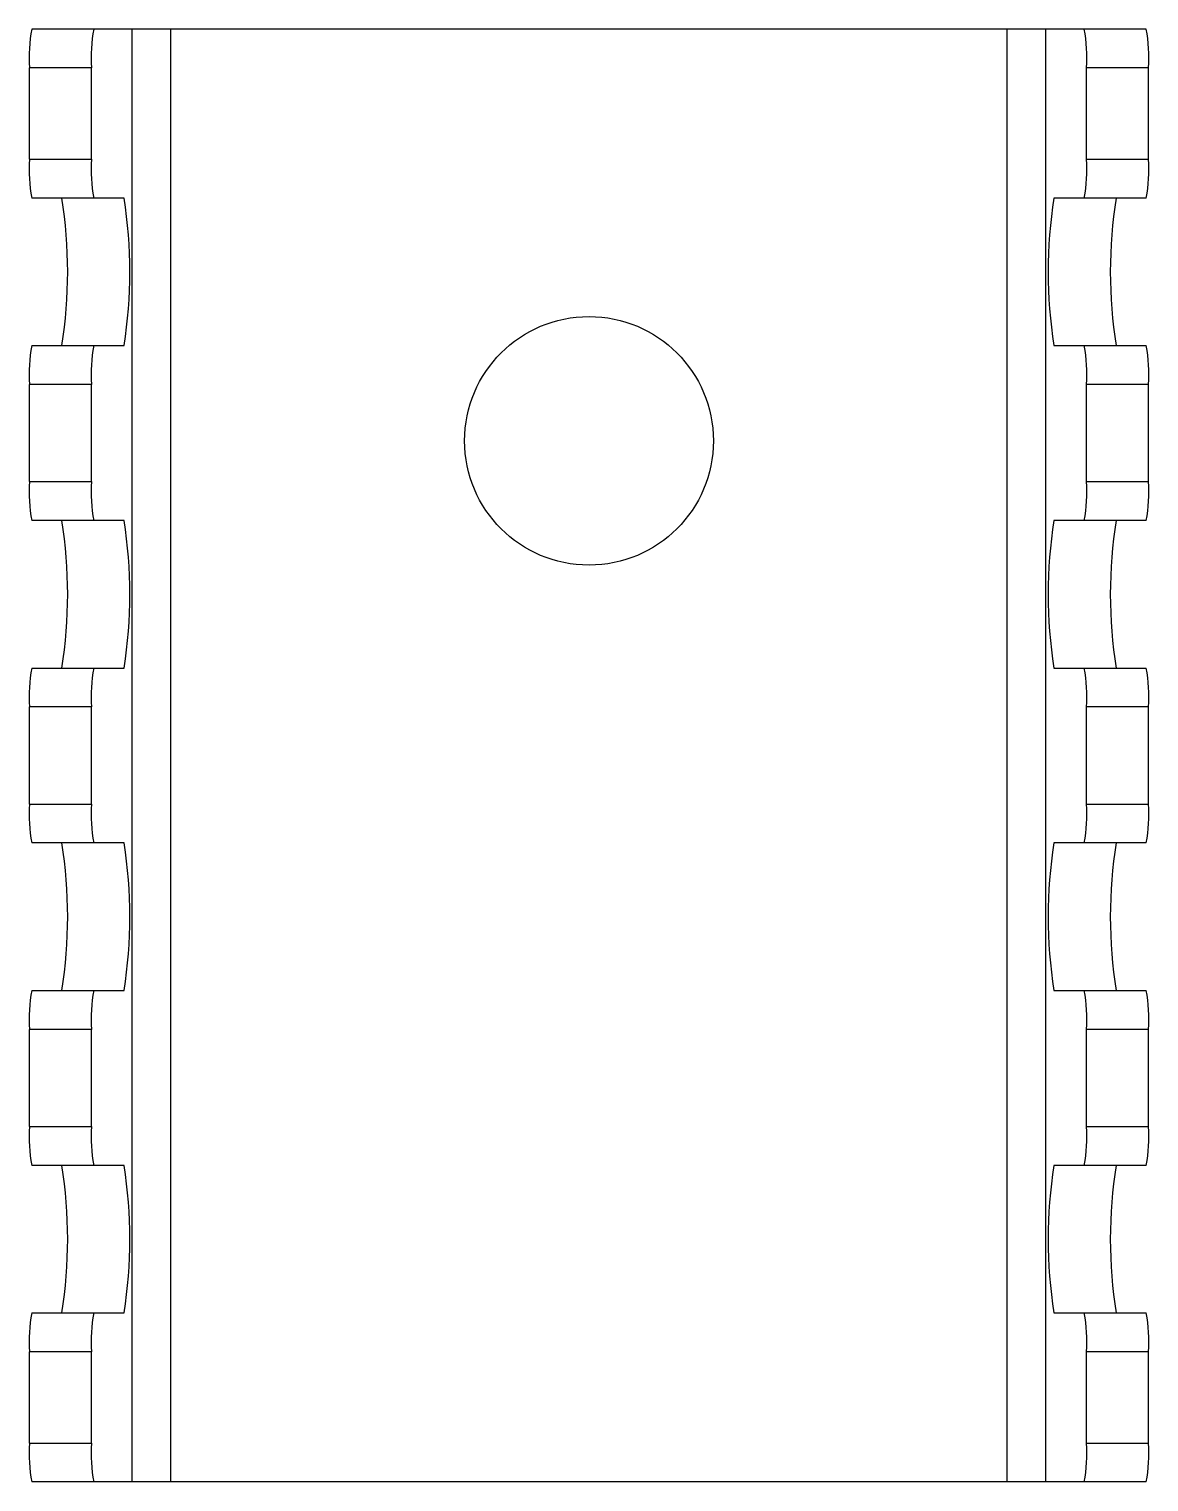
# Model space of a CAD drawing. Header units: millimetres. Extents: x -7.2 to 7.2, y -9.4 to 9.4.
import ezdxf

# ---------------------------------------------------------------- set-up
doc = ezdxf.new("R2010")
doc.units = ezdxf.units.MM

msp = doc.modelspace()

# ---------------------------------------------------------------- linework, layer by layer
at = {"color": 7, "linetype": 'Continuous', "lineweight": 25}
for p, q in [((7.169, 9.35), (-7.169, 9.35)), ((-5.879, -9.35), (-5.879, 9.35)), ((-5.38, -9.35), (-5.38, 9.35)), ((5.38, -9.35), (5.38, 9.35)), ((5.879, -9.35), (5.879, 9.35)), ((-6.402, 8.85), (-7.2, 8.85)), ((-7.2, 7.675), (-7.2, 8.85)), ((-6.402, 7.675), (-6.402, 8.85)), ((7.2, 8.85), (6.402, 8.85)), ((6.402, 7.675), (6.402, 8.85)), ((7.2, 7.675), (7.2, 8.85)), ((-7.2, 7.675), (-6.402, 7.675)), ((6.402, 7.675), (7.2, 7.675)), ((-5.982, 7.175), (-7.169, 7.175)), ((7.169, 7.175), (5.982, 7.175)), ((-7.169, 5.275), (-5.982, 5.275)), ((5.982, 5.275), (7.169, 5.275)), ((-6.402, 4.775), (-7.2, 4.775)), ((-7.2, 3.525), (-7.2, 4.775)), ((-6.402, 3.525), (-6.402, 4.775)), ((6.402, 3.525), (6.402, 4.775)), ((7.2, 4.775), (6.402, 4.775)), ((7.2, 3.525), (7.2, 4.775)), ((-7.2, 3.525), (-6.402, 3.525)), ((6.402, 3.525), (7.2, 3.525)), ((-5.982, 3.025), (-7.169, 3.025)), ((7.169, 3.025), (5.982, 3.025)), ((-7.169, 1.125), (-5.982, 1.125)), ((5.982, 1.125), (7.169, 1.125)), ((-6.402, 0.625), (-7.2, 0.625)), ((-7.2, -0.625), (-7.2, 0.625)), ((-6.402, -0.625), (-6.402, 0.625)), ((6.402, -0.625), (6.402, 0.625)), ((7.2, 0.625), (6.402, 0.625)), ((7.2, -0.625), (7.2, 0.625)), ((-7.2, -0.625), (-6.402, -0.625)), ((6.402, -0.625), (7.2, -0.625)), ((-5.982, -1.125), (-7.169, -1.125)), ((7.169, -1.125), (5.982, -1.125)), ((-7.169, -3.025), (-5.982, -3.025)), ((5.982, -3.025), (7.169, -3.025)), ((-6.402, -3.525), (-7.2, -3.525)), ((-7.2, -4.775), (-7.2, -3.525)), ((-6.402, -4.775), (-6.402, -3.525)), ((6.402, -4.775), (6.402, -3.525)), ((7.2, -3.525), (6.402, -3.525)), ((7.2, -4.775), (7.2, -3.525)), ((-7.2, -4.775), (-6.402, -4.775)), ((6.402, -4.775), (7.2, -4.775)), ((-5.982, -5.275), (-7.169, -5.275)), ((7.169, -5.275), (5.982, -5.275)), ((-7.169, -7.175), (-5.982, -7.175)), ((5.982, -7.175), (7.169, -7.175)), ((-6.402, -7.675), (-7.2, -7.675)), ((-7.2, -8.85), (-7.2, -7.675)), ((-6.402, -8.85), (-6.402, -7.675)), ((6.402, -8.85), (6.402, -7.675)), ((7.2, -7.675), (6.402, -7.675)), ((7.2, -8.85), (7.2, -7.675)), ((-7.2, -8.85), (-6.402, -8.85)), ((6.402, -8.85), (7.2, -8.85)), ((7.169, -9.35), (-7.169, -9.35))]:
    msp.add_line(p, q, dxfattribs=at)
msp.add_circle((0, 4.05), 1.6, dxfattribs=at)
for centre, radius, start, end in [((-5.178, 8.975), 2.026, 169.3168, 183.5243), ((-4.38, 8.975), 2.026, 169.3168, 183.5243), ((4.38, 8.975), 2.026, 356.4757, 10.6832), ((5.178, 8.975), 2.026, 356.4757, 10.6832), ((-5.178, 7.55), 2.026, 176.4757, 190.6832), ((-4.38, 7.55), 2.026, 176.4757, 190.6832), ((4.38, 7.55), 2.026, 349.3168, 3.5243), ((5.178, 7.55), 2.026, 349.3168, 3.5243), ((-12.72, 6.225), 6.013, 350.9093, 9.0907), ((-11.919, 6.225), 6.013, 350.9093, 9.0907), ((11.919, 6.225), 6.013, 170.9093, 189.0907), ((12.72, 6.225), 6.013, 170.9093, 189.0907), ((-5.178, 4.9), 2.026, 169.3168, 183.5243), ((-4.38, 4.9), 2.026, 169.3168, 183.5243), ((4.38, 4.9), 2.026, 356.4757, 10.6832), ((5.178, 4.9), 2.026, 356.4757, 10.6832), ((-5.178, 3.4), 2.026, 176.4757, 190.6832), ((-4.38, 3.4), 2.026, 176.4757, 190.6832), ((4.38, 3.4), 2.026, 349.3168, 3.5243), ((5.178, 3.4), 2.026, 349.3168, 3.5243), ((-12.72, 2.075), 6.013, 350.9093, 9.0907), ((-11.919, 2.075), 6.013, 350.9093, 9.0907), ((11.919, 2.075), 6.013, 170.9093, 189.0907), ((12.72, 2.075), 6.013, 170.9093, 189.0907), ((-5.178, 0.75), 2.026, 169.3168, 183.5243), ((-4.38, 0.75), 2.026, 169.3168, 183.5243), ((4.38, 0.75), 2.026, 356.4757, 10.6832), ((5.178, 0.75), 2.026, 356.4757, 10.6832), ((-5.178, -0.75), 2.026, 176.4757, 190.6832), ((-4.38, -0.75), 2.026, 176.4757, 190.6832), ((4.38, -0.75), 2.026, 349.3168, 3.5243), ((5.178, -0.75), 2.026, 349.3168, 3.5243), ((-12.72, -2.075), 6.013, 350.9093, 9.0907), ((-11.919, -2.075), 6.013, 350.9093, 9.0907), ((11.919, -2.075), 6.013, 170.9093, 189.0907), ((12.72, -2.075), 6.013, 170.9093, 189.0907), ((-5.178, -3.4), 2.026, 169.3168, 183.5243), ((-4.38, -3.4), 2.026, 169.3168, 183.5243), ((4.38, -3.4), 2.026, 356.4757, 10.6832), ((5.178, -3.4), 2.026, 356.4757, 10.6832), ((-5.178, -4.9), 2.026, 176.4757, 190.6832), ((-4.38, -4.9), 2.026, 176.4757, 190.6832), ((4.38, -4.9), 2.026, 349.3168, 3.5243), ((5.178, -4.9), 2.026, 349.3168, 3.5243), ((-12.72, -6.225), 6.013, 350.9093, 9.0907), ((-11.919, -6.225), 6.013, 350.9093, 9.0907), ((11.919, -6.225), 6.013, 170.9093, 189.0907), ((12.72, -6.225), 6.013, 170.9093, 189.0907), ((-5.178, -7.55), 2.026, 169.3168, 183.5243), ((-4.38, -7.55), 2.026, 169.3168, 183.5243), ((4.38, -7.55), 2.026, 356.4757, 10.6832), ((5.178, -7.55), 2.026, 356.4757, 10.6832), ((-5.178, -8.975), 2.026, 176.4757, 190.6832), ((-4.38, -8.975), 2.026, 176.4757, 190.6832), ((4.38, -8.975), 2.026, 349.3168, 3.5243), ((5.178, -8.975), 2.026, 349.3168, 3.5243)]:
    msp.add_arc(centre, radius, start, end, dxfattribs=at)

doc.saveas('drawing.dxf')
